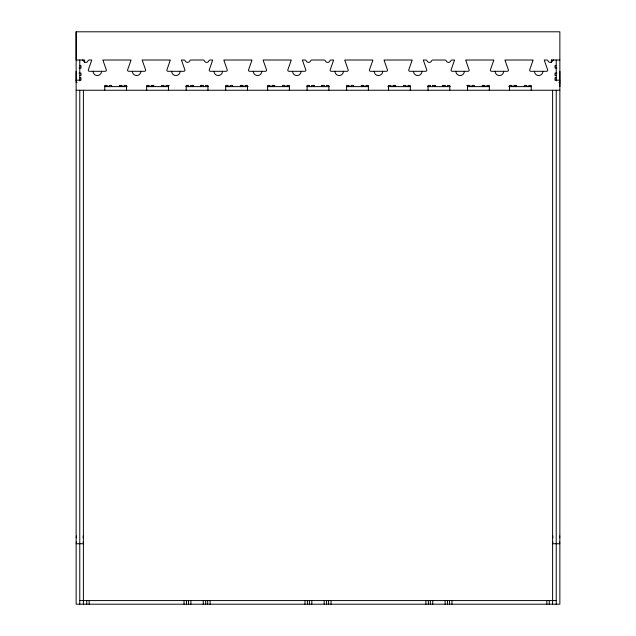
<?xml version="1.0" encoding="UTF-8"?>
<svg xmlns="http://www.w3.org/2000/svg" width="636" height="636" viewBox="0 0 636 636"><rect width="100%" height="100%" fill="white"/><g stroke="black" fill="none" stroke-linecap="round" stroke-linejoin="round"><path stroke-width="0.95" d="M76.137 81.384L76.137 71.304M76.137 31.8L76.137 604.2L559.863 604.2L559.863 31.8L76.137 31.8L76.137 60.015L84.604 60.015L84.604 62.439M321.625 86.623L321.625 85.415L324.447 85.415L324.447 86.623M394.185 86.623L394.185 85.415M435.302 86.623L435.302 85.415L432.48 85.415L432.48 86.623M442.561 86.623L442.561 85.415L445.383 85.415L445.383 86.623M483.67 86.623L483.67 85.415M551.396 61.628L551.396 60.015L559.863 60.015M559.863 86.623L559.863 71.304M79.77 65.659L80.979 65.659L80.979 68.076L79.047 68.076M556.23 65.659L555.021 65.659L555.021 68.076L556.953 68.076M79.047 73.116L80.979 73.116L80.979 75.533L79.77 75.533M556.953 73.116L555.021 73.116L555.021 75.533L556.23 75.533M79.77 77.751L80.979 77.751L80.979 80.176L76.137 80.176M556.23 77.751L555.021 77.751L555.021 80.176L559.863 80.176M76.137 82.593L77.051 82.593M558.949 82.593L559.863 82.593M119.274 85.415L122.096 85.415L122.096 86.623M153.936 85.415L151.114 85.415L151.114 86.623M169.256 85.415L166.036 85.415L166.036 86.623M240.201 85.415L243.024 85.415L243.024 86.623M274.871 85.415L272.049 85.415L272.049 86.623M361.129 85.415L363.951 85.415L363.951 86.623M395.799 85.415L392.976 85.415L392.976 86.623M466.745 85.415L469.964 85.415L469.964 86.623M482.064 85.415L484.886 85.415L484.886 86.623M516.726 85.415L513.904 85.415L513.904 86.623M104.757 86.623L127.232 86.623M146.685 86.623L168.453 86.623M185.887 86.623L208.258 86.623M225.693 86.623L248.159 86.623M267.613 86.623L289.38 86.623M306.814 86.623L329.186 86.623M346.62 86.623L368.387 86.623M387.833 86.623L410.307 86.623M427.742 86.623L450.113 86.623M467.547 86.623L489.315 86.623M508.768 86.623L531.243 86.623M76.137 90.248L559.863 90.248M76.137 536.18L76.598 536.18M82.942 536.18L83.396 536.18M552.605 536.18L553.058 536.18M559.402 536.18L559.863 536.18M76.137 537.73L76.598 537.73M559.402 537.73L559.863 537.73M82.942 537.73L83.396 537.73M552.605 537.73L553.058 537.73M552.605 542.111L553.058 542.111M76.137 542.111L76.598 542.111M82.942 542.111L83.396 542.111M559.402 542.111L559.863 542.111M76.137 543.732L83.396 543.732M552.605 543.732L559.863 543.732M79.77 600.575L556.23 600.575M556.23 60.015L556.23 80.875M556.23 90.248L556.23 604.2M552.605 90.248L552.605 604.2M551.396 60.015L551.396 62.439M549.258 600.575L549.258 604.2M546.841 600.575L546.841 604.2M531.243 90.248L531.243 85.415L528.818 85.415L528.818 86.623M526.807 86.623L526.807 85.415L524.39 85.415L524.39 86.623M516.321 85.415L516.321 86.623M515.112 85.415L515.112 86.623M511.893 86.623L511.893 85.415L509.476 85.415L509.476 90.248M489.315 90.248L489.315 85.415L486.898 85.415L486.898 86.623M482.462 85.415L482.462 86.623M474.4 86.623L474.4 85.415L471.984 85.415L471.984 86.623M467.547 85.415L467.547 90.248M451.95 600.575L451.95 604.2M449.811 90.248L449.811 85.415L447.394 85.415L447.394 86.623M449.533 600.575L449.533 604.2M447.529 600.575L447.529 604.2M445.105 600.575L445.105 604.2M442.958 85.415L442.958 86.623M434.897 85.415L434.897 86.623M432.75 600.575L432.75 604.2M430.461 86.623L430.461 85.415L428.044 85.415L428.044 90.248M430.333 600.575L430.333 604.2M428.33 600.575L428.33 604.2M425.913 600.575L425.913 604.2M410.307 90.248L410.307 85.415L407.891 85.415L407.891 86.623M405.879 86.623L405.879 85.415L403.455 85.415L403.455 86.623M395.393 85.415L395.393 86.623M390.957 86.623L390.957 85.415L388.54 85.415L388.54 90.248M368.387 90.248L368.387 85.415L365.97 85.415L365.97 86.623M362.743 85.415L362.743 86.623M361.534 85.415L361.534 86.623M353.473 86.623L353.473 85.415L351.056 85.415L351.056 86.623M349.037 86.623L349.037 85.415L346.62 85.415L346.62 90.248M331.022 600.575L331.022 604.2M328.884 90.248L328.884 85.415L326.467 85.415L326.467 86.623M328.597 600.575L328.597 604.2M326.594 600.575L326.594 604.2M324.177 600.575L324.177 604.2M322.031 85.415L322.031 86.623M314.375 86.623L314.375 85.415L311.553 85.415L311.553 86.623M313.969 85.415L313.969 86.623M311.823 600.575L311.823 604.2M309.533 86.623L309.533 85.415L307.116 85.415L307.116 90.248M309.406 600.575L309.406 604.2M307.403 600.575L307.403 604.2M304.978 600.575L304.978 604.2M289.38 90.248L289.38 85.415L286.963 85.415L286.963 86.623M284.944 86.623L284.944 85.415L282.527 85.415L282.527 86.623M274.466 85.415L274.466 86.623M273.257 85.415L273.257 86.623M270.03 86.623L270.03 85.415L267.613 85.415L267.613 90.248M247.46 90.248L247.46 85.415L245.043 85.415L245.043 86.623M241.815 85.415L241.815 86.623M240.607 85.415L240.607 86.623M232.545 86.623L232.545 85.415L230.121 85.415L230.121 86.623M228.109 86.623L228.109 85.415L225.693 85.415L225.693 90.248M210.087 600.575L210.087 604.2M207.956 90.248L207.956 85.415L205.539 85.415L205.539 86.623M207.67 600.575L207.67 604.2M205.667 600.575L205.667 604.2M203.52 86.623L203.52 85.415L200.698 85.415L200.698 86.623M203.25 600.575L203.25 604.2M201.103 85.415L201.103 86.623M193.439 86.623L193.439 85.415L190.617 85.415L190.617 86.623M193.042 85.415L193.042 86.623M190.895 600.575L190.895 604.2M188.606 86.623L188.606 85.415L186.189 85.415L186.189 90.248M188.471 600.575L188.471 604.2M186.467 600.575L186.467 604.2M184.05 600.575L184.05 604.2M168.453 85.415L168.453 90.248M164.016 86.623L164.016 85.415L161.6 85.415L161.6 86.623M153.538 85.415L153.538 86.623M152.33 85.415L152.33 86.623M149.102 86.623L149.102 85.415L146.685 85.415L146.685 90.248M126.524 90.248L126.524 85.415L124.107 85.415L124.107 86.623M120.888 85.415L120.888 86.623M119.679 85.415L119.679 86.623M111.61 86.623L111.61 85.415L109.193 85.415L109.193 86.623M107.182 86.623L107.182 85.415L104.757 85.415L104.757 90.248M89.159 600.575L89.159 604.2M86.742 600.575L86.742 604.2M83.396 90.248L83.396 604.2M79.77 60.015L79.77 80.875M79.77 90.248L79.77 604.2M82.322 60.015A1.208 1.208 0 0 1 83.459 60.825A2.417 2.417 0 0 0 88.022 60.825A1.208 1.208 0 0 1 89.159 60.015L91.711 60.015A1.208 1.208 0 0 1 91.663 60.364L88.253 70.095A1.208 1.208 0 0 0 89.461 71.304L105.186 71.304A1.208 1.208 0 0 0 106.395 70.095L102.984 60.364A1.216 1.216 0 0 1 102.937 60.015L130.992 60.015A1.208 1.208 0 0 1 130.944 60.364L127.534 70.095A1.208 1.208 0 0 0 128.742 71.304L144.467 71.304A1.208 1.208 0 0 0 145.676 70.095L142.273 60.364A1.216 1.216 0 0 1 142.218 60.015L170.273 60.015A1.208 1.208 0 0 1 170.225 60.364L166.815 70.095A1.208 1.208 0 0 0 168.023 71.304L183.748 71.304A1.208 1.208 0 0 0 184.957 70.095L181.554 60.364A1.216 1.216 0 0 1 181.499 60.015L184.05 60.015A1.208 1.208 0 0 1 185.195 60.825A2.417 2.417 0 0 0 189.751 60.825A1.208 1.208 0 0 1 190.895 60.015L203.25 60.015A1.208 1.208 0 0 1 204.387 60.825A2.417 2.417 0 0 0 208.95 60.825A1.208 1.208 0 0 1 210.087 60.015L212.639 60.015A1.208 1.208 0 0 1 212.591 60.364L209.18 70.095A1.208 1.208 0 0 0 210.397 71.304L226.114 71.304A1.208 1.208 0 0 0 227.322 70.095L223.92 60.364A1.216 1.216 0 0 1 223.864 60.015L251.92 60.015A1.208 1.208 0 0 1 251.872 60.364L248.469 70.095A1.208 1.208 0 0 0 249.678 71.304L265.395 71.304A1.208 1.208 0 0 0 266.603 70.095L263.201 60.364A1.216 1.216 0 0 1 263.145 60.015L291.201 60.015A1.208 1.208 0 0 1 291.153 60.364L287.75 70.095A1.208 1.208 0 0 0 288.959 71.304L304.676 71.304A1.208 1.208 0 0 0 305.884 70.095L302.482 60.364A1.216 1.216 0 0 1 302.434 60.015L304.978 60.015A1.208 1.208 0 0 1 306.123 60.825A2.417 2.417 0 0 0 310.678 60.825A1.208 1.208 0 0 1 311.823 60.015L324.177 60.015A1.208 1.208 0 0 1 325.322 60.825A2.417 2.417 0 0 0 329.877 60.825A1.208 1.208 0 0 1 331.022 60.015L333.566 60.015A1.208 1.208 0 0 1 333.518 60.364L330.116 70.095A1.208 1.208 0 0 0 331.324 71.304L347.041 71.304A1.208 1.208 0 0 0 348.25 70.095L344.847 60.364A1.208 1.208 0 0 1 344.799 60.015L372.855 60.015A1.208 1.208 0 0 1 372.799 60.364L369.397 70.095A1.208 1.208 0 0 0 370.605 71.304L386.322 71.304A1.208 1.208 0 0 0 387.531 70.095L384.128 60.364A1.208 1.208 0 0 1 384.08 60.015L412.136 60.015A1.208 1.208 0 0 1 412.08 60.364L408.678 70.095A1.208 1.208 0 0 0 409.886 71.304L425.603 71.304A1.208 1.208 0 0 0 426.82 70.095L423.409 60.364A1.208 1.208 0 0 1 423.361 60.015L425.913 60.015A1.208 1.208 0 0 1 427.05 60.825A2.417 2.417 0 0 0 431.613 60.825A1.208 1.208 0 0 1 432.75 60.015L445.105 60.015A1.208 1.208 0 0 1 446.249 60.825A2.417 2.417 0 0 0 450.805 60.825A1.208 1.208 0 0 1 451.95 60.015L454.502 60.015A1.208 1.208 0 0 1 454.446 60.364L451.043 70.095A1.208 1.208 0 0 0 452.252 71.304L467.977 71.304A1.208 1.208 0 0 0 469.185 70.095L465.775 60.364A1.208 1.208 0 0 1 465.727 60.015L493.782 60.015A1.208 1.208 0 0 1 493.727 60.364L490.324 70.095A1.208 1.208 0 0 0 491.533 71.304L507.258 71.304A1.208 1.208 0 0 0 508.466 70.095L505.056 60.364A1.208 1.208 0 0 1 505.008 60.015L533.063 60.015A1.208 1.208 0 0 1 533.016 60.364L529.605 70.095A1.208 1.208 0 0 0 530.814 71.304L546.539 71.304A1.208 1.208 0 0 0 547.747 70.095L544.337 60.364A1.208 1.208 0 0 1 544.289 60.015L546.841 60.015A1.208 1.208 0 0 1 547.978 60.825A2.417 2.417 0 0 0 552.541 60.825A1.208 1.208 0 0 1 553.678 60.015M301.051 71.304A4.229 4.229 0 0 1 296.813 75.533A4.229 4.229 0 0 1 292.584 71.304M261.77 71.304A4.229 4.229 0 0 1 257.532 75.533A4.229 4.229 0 0 1 253.303 71.304M222.489 71.304A4.229 4.229 0 0 1 218.251 75.533A4.229 4.229 0 0 1 214.022 71.304M180.123 71.304A4.229 4.229 0 0 1 175.886 75.533A4.229 4.229 0 0 1 171.656 71.304M140.834 71.304A4.229 4.229 0 0 1 136.605 75.533A4.229 4.229 0 0 1 132.375 71.304M101.553 71.304A4.229 4.229 0 0 1 97.324 75.533A4.229 4.229 0 0 1 93.094 71.304M542.905 71.304A4.229 4.229 0 0 1 538.676 75.533A4.229 4.229 0 0 1 534.447 71.304M503.625 71.304A4.229 4.229 0 0 1 499.395 75.533A4.229 4.229 0 0 1 495.166 71.304M464.344 71.304A4.229 4.229 0 0 1 460.114 75.533A4.229 4.229 0 0 1 455.877 71.304M421.978 71.304A4.229 4.229 0 0 1 417.749 75.533A4.229 4.229 0 0 1 413.511 71.304M382.697 71.304A4.229 4.229 0 0 1 378.468 75.533A4.229 4.229 0 0 1 374.23 71.304M343.416 71.304A4.229 4.229 0 0 1 339.187 75.533A4.229 4.229 0 0 1 334.949 71.304"/></g></svg>
